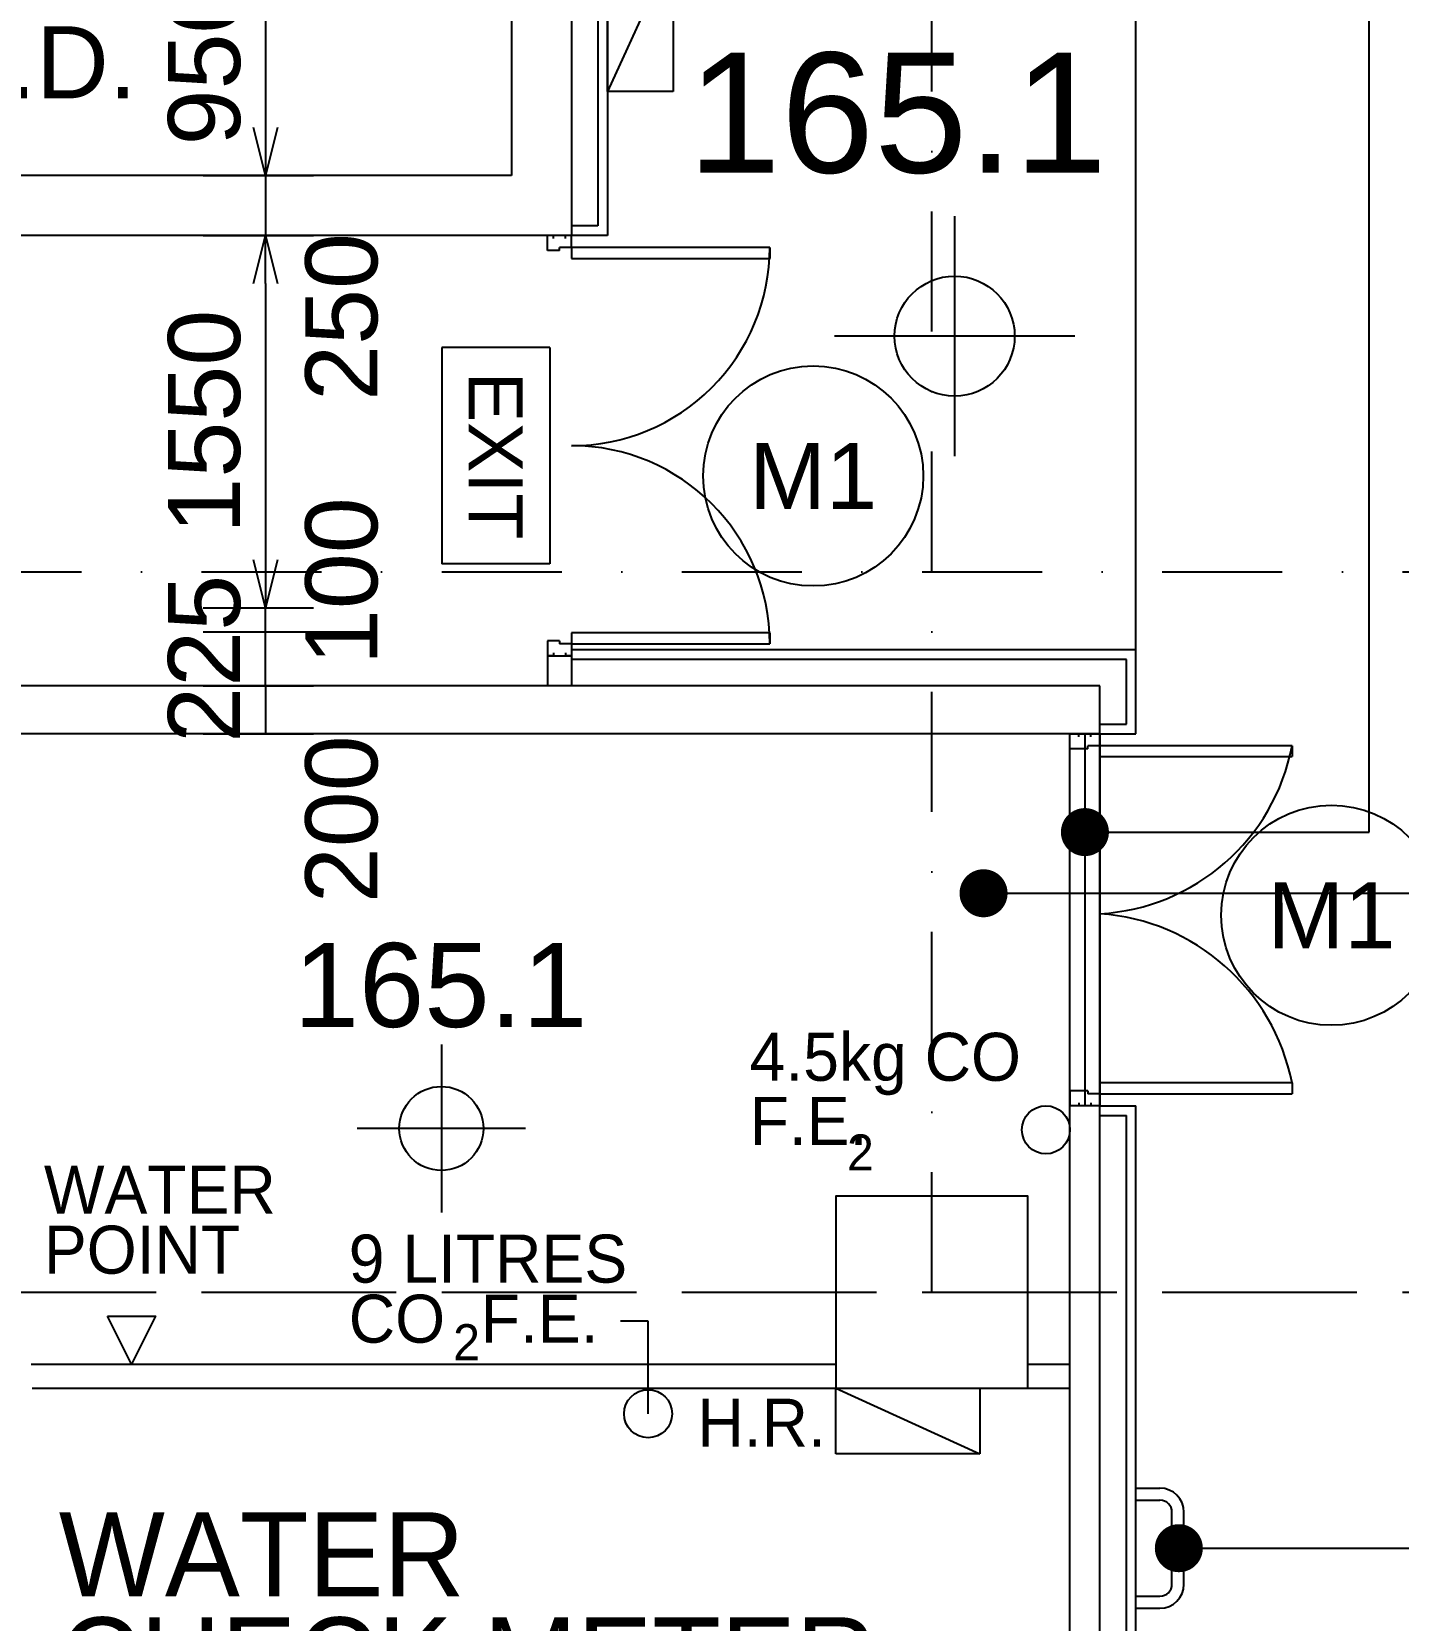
# Model space of a CAD drawing. Header units: millimetres. Extents: x 27940 to 139928, y 247 to 79491.
# Drawn here: x 101047 to 106737, y 12664 to 19279 of the extents above; entities that cross this region are included whole.
import ezdxf
from ezdxf.enums import TextEntityAlignment as Align

# ---------------------------------------------------------------- set-up
doc = ezdxf.new("R2010")
doc.units = ezdxf.units.MM
doc.header["$LTSCALE"] = 1000
doc.linetypes.add('DASHDOT', pattern=[1, 0.5, -0.25, 0, -0.25])
doc.layers.get('0').update_dxf_attribs({"color": 8})
doc.layers.get('Defpoints').update_dxf_attribs({"color": 8})
for name, color, linetype in [('CLADDING', 8, 'Continuous'), ('DLN020__', 8, 'DASHDOT'), ('DLN030', 8, 'Continuous'), ('DLN032__', 8, 'Continuous'), ('DLN040__', 8, 'Continuous'), ('DLN041__', 8, 'Continuous'), ('DLN220__', 8, 'Continuous'), ('DLN246__', 8, 'Continuous'), ('DLN280__', 8, 'Continuous'), ('DLN314__', 8, 'Continuous'), ('DLN325-1', 8, 'Continuous'), ('DLN325__', 8, 'Continuous'), ('DLN580__', 8, 'Continuous'), ('DLN581__', 8, 'Continuous'), ('DLN583__', 8, 'Continuous'), ('FITDOOR', 8, 'Continuous'), ('LEVEL', 8, 'Continuous'), ('MARK', 8, 'Continuous')]:
    doc.layers.add(name, color=color, linetype=linetype)
doc.styles.add('ROMANS', font='swissl.ttf')
doc.styles.add('SWIS721LT450', font='swissl.ttf')
doc.styles.add('SWIS721LT750', font='swissl.ttf')
doc.dimstyles.new('INTDIM', dxfattribs={"dimscale": 200, "dimtxt": 2.25, "dimasz": 1.5, "dimexe": 1, "dimexo": 0, "dimgap": 1, "dimtad": 1, "dimdec": 0, "dimrnd": 1, "dimzin": 1, "dimdsep": 46, "dimtxsty": 'SWIS721LT450', "dimcen": 1, "dimclrd": 256, "dimclre": 256, "dimclrt": 256, "dimaunit": 1, "dimadec": 3, "dimazin": 0, "dimtfac": 1, "dimtdec": 0, "dimtix": 1, "dimtmove": 2, "dimatfit": 0, "dimldrblk": 'DOT', "dimfxl": 1, "dimtolj": 1, "dimtzin": 0, "dimarcsym": 0})

# ---------------------------------------------------------------- blocks, each defined once
blk = doc.blocks.new('DR1CL3')
at = {"layer": 'FITDOOR'}
for p, q in [((0, 0), (0, -37.5)), ((50, 0), (0, 0)), ((50, 0), (50, -50)), ((12, -37.5), (0, -37.5)), ((62.5, -50), (50, -50)), ((62.5, -50), (62.5, -125)), ((12, -87.5), (0, -87.5)), ((0, -87.5), (0, -125)), ((62.5, -125), (0, -125))]:
    blk.add_line(p, q, dxfattribs=at)
blk = doc.blocks.new('DR1CD')
at = {"layer": 'FITDOOR'}
for p, q in [((0, 1), (45, 1)), ((0, 1), (0, 0)), ((45, 0), (45, 1)), ((0, 0), (45, 0))]:
    blk.add_line(p, q, dxfattribs=at)
blk = doc.blocks.new('DR1AD')
at = {"layer": 'FITDOOR'}
for p, q in [((-45, 1), (0, 1)), ((-45, 1), (-45, 0)), ((0, 0), (0, 1)), ((-45, 0), (0, 0))]:
    blk.add_line(p, q, dxfattribs=at)
blk = doc.blocks.new('DR1CR3')
at = {"layer": 'FITDOOR'}
for p, q in [((-50, 0), (0, 0)), ((-50, 0), (-50, -50)), ((0, 0), (0, -37.5)), ((-62.5, -50), (-62.5, -125)), ((-62.5, -50), (-50, -50)), ((-12, -37.5), (0, -37.5)), ((-62.5, -125), (0, -125)), ((-12, -87.5), (0, -87.5)), ((0, -87.5), (0, -125))]:
    blk.add_line(p, q, dxfattribs=at)
blk = doc.blocks.new('FSHR-V01')
at = {"layer": 'DLN580__'}
for p, q in [((0, 0), (600, -272.7)), ((0, 0), (600, 0)), ((0, -272.7), (0, 0)), ((600, 0), (600, -272.7)), ((600, -272.7), (0, -272.7))]:
    blk.add_line(p, q, dxfattribs=at)
blk = doc.blocks.new('DRNO')
at = {"layer": 'MARK'}
blk.add_circle((0, 0), 1, dxfattribs=at)
at = {"layer": 'MARK', "style": 'ROMANS'}
blk.add_attdef('DRNO', text='', height=0.6, dxfattribs=at).set_placement((0, 0), align=Align.MIDDLE)
blk = doc.blocks.new('DR1CL2')
at = {"layer": 'FITDOOR'}
for p, q in [((50, 0), (0, 0)), ((0, 0), (0, -25)), ((50, 0), (50, -50)), ((12, -25), (0, -25)), ((62.5, -50), (50, -50)), ((62.5, -50), (62.5, -100)), ((0, -75), (0, -100)), ((12, -75), (0, -75)), ((62.5, -100), (0, -100))]:
    blk.add_line(p, q, dxfattribs=at)
blk = doc.blocks.new('DR2M')
at = {"layer": 'FITDOOR'}
for centre, start, end in [((0, 0), 0, 90), ((1, 0), 90, 180)]:
    blk.add_arc(centre, 0.5, start, end, dxfattribs=at)
blk = doc.blocks.new('DR1CR2')
at = {"layer": 'FITDOOR'}
for p, q in [((-50, 0), (-50, -50)), ((-50, 0), (0, 0)), ((0, 0), (0, -25)), ((-62.5, -50), (-50, -50)), ((-62.5, -50), (-62.5, -100)), ((-12, -25), (0, -25)), ((-62.5, -100), (0, -100)), ((-12, -75), (0, -75)), ((0, -75), (0, -100))]:
    blk.add_line(p, q, dxfattribs=at)
blk = doc.blocks.new('FSEX-V01')
at = {"layer": 'DLN580__'}
for p, q in [((0, 300), (0, 0)), ((0, 300), (600, 300)), ((600, 300), (600, 0)), ((0, 0), (600, 0))]:
    blk.add_line(p, q, dxfattribs=at)
at = {"layer": 'DLN580__', "style": 'ROMANS'}
blk.add_text('EXIT', height=150, dxfattribs=at).set_placement((300, 150), align=Align.MIDDLE)
blk = doc.blocks.new('DIMARR')
for p, q in [((-1, 0.25), (0, 0)), ((-1, 0), (0, 0)), ((0, 0), (-1, -0.25))]:
    blk.add_line(p, q)
blk = doc.blocks.new('*D122')
at = {"layer": 'Defpoints', "color": 0, "transparency": 16777216}
for p in [(101560.4, 19630.7), (101560.4, 18680.7), (102020.8, 18680.7)]:
    blk.add_point(p, dxfattribs=at)
at = {"layer": 'DLN030', "lineweight": -2, "transparency": 16777216}
for p, q in [((101760.4, 19630.7), (102220.8, 19630.7)), ((102020.8, 19430.7), (102020.8, 18880.7)), ((101760.4, 18680.7), (102220.8, 18680.7))]:
    blk.add_line(p, q, dxfattribs=at)
at = {"layer": 'DLN030', "lineweight": -2, "transparency": 16777216, "xscale": 200, "yscale": 200, "zscale": 200}
for p, rotation in [((102020.8, 19630.7), 90), ((102020.8, 18680.7), 270)]:
    blk.add_blockref('DIMARR', p, dxfattribs=dict(at, rotation=rotation))
at = {"layer": 'DLN030', "transparency": 16777216, "insert": (101766.7, 19155.7), "char_height": 300, "attachment_point": 5, "rotation": 90, "style": 'SWIS721LT450'}
blk.add_mtext('\\A1;950', dxfattribs=at)
blk = doc.blocks.new('*D123')
at = {"layer": 'Defpoints', "color": 0, "transparency": 16777216}
for p in [(101560.4, 18680.7), (101560.4, 18430.7), (102020.8, 18430.7)]:
    blk.add_point(p, dxfattribs=at)
at = {"layer": 'DLN030', "lineweight": -2, "transparency": 16777216}
for p, q in [((101760.4, 18680.7), (102220.8, 18680.7)), ((102020.8, 18680.7), (102020.8, 18430.7)), ((101760.4, 18430.7), (102220.8, 18430.7))]:
    blk.add_line(p, q, dxfattribs=at)
at = {"layer": 'DLN030', "transparency": 16777216, "insert": (102338.4, 18091.9), "char_height": 300, "attachment_point": 5, "rotation": 90, "style": 'SWIS721LT450'}
blk.add_mtext('\\A1;250', dxfattribs=at)
blk = doc.blocks.new('ELEX')
at = {"layer": 'DLN032__'}
for p, q in [((0, 0.5), (0, -0.5)), ((0.5, 0), (-0.5, 0))]:
    blk.add_line(p, q, dxfattribs=at)
blk.add_circle((0, 0), 0.25, dxfattribs=at)
at = {"layer": 'DLN032__', "style": 'ROMANS'}
blk.add_attdef('ELEX', (0.2568, 0.3536), '', height=0.5, dxfattribs=at)
blk = doc.blocks.new('*D52')
at = {"layer": 'Defpoints', "color": 0, "transparency": 16777216}
for p in [(101560.4, 18430.7), (101560.4, 16880.7), (102020.8, 16880.7)]:
    blk.add_point(p, dxfattribs=at)
at = {"layer": 'DLN030', "lineweight": -2, "transparency": 16777216}
for p, q in [((101760.4, 18430.7), (102220.8, 18430.7)), ((102020.8, 18230.7), (102020.8, 17080.7)), ((101760.4, 16880.7), (102220.8, 16880.7))]:
    blk.add_line(p, q, dxfattribs=at)
at = {"layer": 'DLN030', "lineweight": -2, "transparency": 16777216, "xscale": 200, "yscale": 200, "zscale": 200}
for p, rotation in [((102020.8, 18430.7), 90), ((102020.8, 16880.7), 270)]:
    blk.add_blockref('DIMARR', p, dxfattribs=dict(at, rotation=rotation))
at = {"layer": 'DLN030', "transparency": 16777216, "insert": (101766.7, 17655.7), "char_height": 300, "attachment_point": 5, "rotation": 90, "style": 'SWIS721LT450'}
blk.add_mtext('\\A1;1550', dxfattribs=at)
blk = doc.blocks.new('*D53')
at = {"layer": 'Defpoints', "color": 0, "transparency": 16777216}
for p in [(101560.4, 16880.7), (102020.8, 16880.7), (101560.4, 16780.7)]:
    blk.add_point(p, dxfattribs=at)
at = {"layer": 'DLN030', "lineweight": -2, "transparency": 16777216}
for p, q in [((101760.4, 16880.7), (102220.8, 16880.7)), ((102020.8, 16780.7), (102020.8, 16880.7)), ((101760.4, 16780.7), (102220.8, 16780.7))]:
    blk.add_line(p, q, dxfattribs=at)
at = {"layer": 'DLN030', "transparency": 16777216, "insert": (102338.4, 16991.5), "char_height": 300, "attachment_point": 5, "rotation": 90, "style": 'SWIS721LT450'}
blk.add_mtext('\\A1;100', dxfattribs=at)
blk = doc.blocks.new('*D54')
at = {"layer": 'Defpoints', "color": 0, "transparency": 16777216}
for p in [(101560.4, 16780.7), (102020.8, 16780.7), (101560.4, 16555.7)]:
    blk.add_point(p, dxfattribs=at)
at = {"layer": 'DLN030', "lineweight": -2, "transparency": 16777216}
for p, q in [((101760.4, 16780.7), (102220.8, 16780.7)), ((102020.8, 16555.7), (102020.8, 16780.7)), ((101760.4, 16555.7), (102220.8, 16555.7))]:
    blk.add_line(p, q, dxfattribs=at)
at = {"layer": 'DLN030', "transparency": 16777216, "insert": (101766.7, 16668.2), "char_height": 300, "attachment_point": 5, "rotation": 90, "style": 'SWIS721LT450'}
blk.add_mtext('\\A1;225', dxfattribs=at)
blk = doc.blocks.new('*D55')
at = {"layer": 'Defpoints', "color": 0, "transparency": 16777216}
for p in [(101560.4, 16555.7), (101560.4, 16355.7), (102020.8, 16355.7)]:
    blk.add_point(p, dxfattribs=at)
at = {"layer": 'DLN030', "lineweight": -2, "transparency": 16777216}
for p, q in [((101760.4, 16555.7), (102220.8, 16555.7)), ((102020.8, 16555.7), (102020.8, 16355.7)), ((101760.4, 16355.7), (102220.8, 16355.7))]:
    blk.add_line(p, q, dxfattribs=at)
at = {"layer": 'DLN030', "transparency": 16777216, "insert": (102338.4, 16000.1), "char_height": 300, "attachment_point": 5, "rotation": 90, "style": 'SWIS721LT450'}
blk.add_mtext('\\A1;200', dxfattribs=at)

msp = doc.modelspace()

# ---------------------------------------------------------------- linework, layer by layer
at = {"layer": 'CLADDING'}
for p, q in [((103445, 19730.7), (103445, 18430.7)), ((103405, 19690.7), (103405, 18470.7)), ((103405, 18470.7), (103295, 18470.7)), ((103445, 18430.7), (103295, 18430.7)), ((105645, 16705.7), (103295, 16705.7)), ((105645, 16355.7), (105645, 16705.7)), ((105605, 16665.7), (103295, 16665.7)), ((105605, 16395.7), (105605, 16665.7)), ((105495, 16395.7), (105605, 16395.7)), ((105495, 16355.7), (105645, 16355.7)), ((105495, 14806.7), (105645, 14806.7)), ((105495, 14766.7), (105605, 14766.7)), ((105605, 12358.2), (105605, 14766.7)), ((105645, 12318.2), (105645, 14806.7))]:
    msp.add_line(p, q, dxfattribs=at)
at = {"layer": 'DLN020__'}
for p, q in [((104795, 14030.7), (104795, 60526.8)), ((54749.4, 17030.7), (107795, 17030.7)), ((54749.4, 14030.7), (107795, 14030.7)), ((88063.6, 14030.7), (107795, 14030.7))]:
    msp.add_line(p, q, dxfattribs=at)
at = {"layer": 'DLN220__'}
for p, q in [((105645, 16705.7), (105645, 23014.9)), ((103195, 16680.7), (103195, 16555.7)), ((103195, 16680.7), (103295, 16680.7)), ((103295, 16680.7), (103295, 16555.7)), ((105495, 16355.7), (105495, 14806.7)), ((105495, 14806.7), (105370, 14806.7)), ((105370, 12318.2), (105370, 14806.7)), ((105495, 14806.7), (105370, 14806.7)), ((105495, 12318.2), (105495, 14806.7)), ((101045, 13730.7), (104395, 13730.7)), ((105195, 13730.7), (105370, 13730.7)), ((101049.6, 13630.7), (104395, 13630.7)), ((105195, 13630.7), (105370, 13630.7))]:
    msp.add_line(p, q, dxfattribs=at)
at = {"layer": 'DLN246__'}
for p, q in [((105645, 13214.4), (105745, 13214.4)), ((105645, 13164.4), (105745, 13164.4)), ((105795, 12814.4), (105795, 13114.4)), ((105845, 12814.4), (105845, 13114.4)), ((105645, 12764.4), (105745, 12764.4)), ((105645, 12714.4), (105745, 12714.4))]:
    msp.add_line(p, q, dxfattribs=at)
for centre, radius, start, end in [((105745, 13114.4), 100, 0, 90), ((105745, 13114.4), 50, 0, 90), ((105745, 12814.4), 50, 270, 0), ((105745, 12814.4), 100, 270, 0)]:
    msp.add_arc(centre, radius, start, end, dxfattribs=at)
at = {"layer": 'DLN280__'}
for p, q in [((103045, 19730.7), (103045, 18680.7)), ((103295, 19730.7), (103295, 18430.7)), ((103045, 18680.7), (100045, 18680.7)), ((103045, 18680.7), (100045, 18680.7)), ((103295, 18430.7), (100045, 18430.7)), ((103295, 18430.7), (100045, 18430.7)), ((105495, 16555.7), (100945, 16555.7)), ((105495, 16355.7), (105495, 16555.7)), ((105495, 16355.7), (100945, 16355.7))]:
    msp.add_line(p, q, dxfattribs=at)
msp.add_lwpolyline([(104395, 13630.7), (105195, 13630.7), (105195, 14430.7), (104395, 14430.7)], close=True, dxfattribs=at)
at = {"layer": 'DLN314__', "ltscale": 0.01}
for p, q in [((105370, 16355.7), (105495, 16355.7)), ((105495, 14806.7), (105370, 14806.7))]:
    msp.add_line(p, q, dxfattribs=at)
at = {"layer": 'DLN314__', "ltscale": 0.03}
for p, q in [((105370, 14806.7), (105370, 16355.7)), ((105432.5, 16355.7), (105432.5, 14806.7)), ((105495, 14806.7), (105495, 16355.7))]:
    msp.add_line(p, q, dxfattribs=at)
at = {"layer": 'DLN325__'}
for centre, radius, start, end in [((105447.4, 16468.4), 863.1, 273.16277, 349.1356), ((105434.6, 14731.6), 877.1, 11.18577, 86.0513)]:
    msp.add_arc(centre, radius, start, end, dxfattribs=at)
at = {"layer": 'DLN581__'}
for p, q in [((103613.6, 13909.2), (103498.6, 13909.2)), ((103613.6, 13524.4), (103613.6, 13909.2))]:
    msp.add_line(p, q, dxfattribs=at)
msp.add_lwpolyline([(101362, 13930.7), (101562, 13930.7), (101462, 13730.7)], close=True, dxfattribs=at)
for centre in [(105270, 14706.7), (103613.6, 13524.4)]:
    msp.add_circle(centre, 100, dxfattribs=at)

# ---------------------------------------------------------------- block references
at = {"layer": 'DLN032__'}
ref = msp.add_blockref('ELEX', (104890, 18011.9), dxfattribs=dict(at, xscale=1000, yscale=1000, zscale=1000))
ref.add_attrib('ELEX', '165.1', (103777.9, 18692.6), dxfattribs={"layer": 'LEVEL', "height": 500, "style": 'ROMANS'})
ref = msp.add_blockref('ELEX', (102752.7, 14712.2), dxfattribs=dict(at, xscale=700, yscale=700, zscale=700))
ref.add_attrib('ELEX', '165.1', (102138, 15134.8), dxfattribs={"layer": 'LEVEL', "height": 350, "style": 'ROMANS'})
at = {"layer": 'DLN325-1', "xscale": 458.3333333333139, "yscale": 458.3333333333139, "zscale": 458.3333333333139}
for p in [(104301, 17429.7), (106458.8, 15600.3)]:
    msp.add_blockref('DRNO', p, dxfattribs=at).add_auto_attribs({'DRNO': 'M1'})
at = {"layer": 'DLN325__', "rotation": 270}
for name, p in [('DR1CL2', (103295, 18430.7)), ('DR1CR2', (103295, 16680.7)), ('DR1CL3', (105495, 16355.7)), ('DR1CR3', (105495, 14806.7))]:
    msp.add_blockref(name, p, dxfattribs=at)
for name, p, yscale in [('DR1CD', (103295, 18380.7), 825), ('DR1AD', (103295, 16730.7), 825), ('DR1CD', (105495, 16305.7), 800), ('DR1AD', (105495, 14856.7), 800)]:
    msp.add_blockref(name, p, dxfattribs=dict(at, yscale=yscale))
at = {"layer": 'DLN325__', "xscale": 1650, "yscale": 1650, "zscale": 1650, "rotation": 269.999999999998}
msp.add_blockref('DR2M', (103295, 18380.7), dxfattribs=at)
at = {"layer": 'DLN580__', "xscale": 1.5, "yscale": 1.5, "zscale": 1.5, "rotation": 270}
msp.add_blockref('FSEX-V01', (102754.4, 17964.3), dxfattribs=at)
at = {"layer": 'DLN583__', "rotation": 270}
msp.add_blockref('FSHR-V01', (103717.7, 19630.7), dxfattribs=at)
at = {"layer": 'DLN583__'}
msp.add_blockref('FSHR-V01', (104395, 13630.7), dxfattribs=at)

# ---------------------------------------------------------------- texts
at = {"layer": 'DLN040__', "insert": (101097.8, 14104.8), "char_height": 200, "width": 1080.358, "attachment_point": 7, "line_spacing_factor": 0.75, "style": 'SWIS721LT750'}
msp.add_mtext('{\\fUnivers|b0|i0|c0|p34;WATER POINT}', dxfattribs=at)
at = {"layer": 'DLN041__', "insert": (100669.3, 19002.3), "char_height": 300, "width": 1310.626, "attachment_point": 7, "style": 'SWIS721LT750'}
msp.add_mtext('P.D.', dxfattribs=at)
at = {"layer": 'DLN041__', "insert": (101159.9, 12321.4), "char_height": 350, "width": 6611.942, "attachment_point": 7, "line_spacing_factor": 0.75, "style": 'SWIS721LT750'}
msp.add_mtext('{\\fUnivers|b0|i0|c0|p34;WATER \\PCHECK METER}', dxfattribs=at)
at = {"layer": 'DLN581__', "char_height": 200, "width": 1224.976, "attachment_point": 7, "style": 'SWIS721LT750'}
for s, insert, line_spacing_factor in [('{\\fUnivers|b0|i0|c0|p34;4.5kg CO  F.E.}', (104036.5, 14644), 0.8), ('{\\fUnivers|b0|i0|c0|p34;9 LITRES CO  F.E.}', (102367.2, 13817.4), 0.75)]:
    msp.add_mtext(s, dxfattribs=dict(at, insert=insert, line_spacing_factor=line_spacing_factor))
at = {"layer": 'DLN581__', "attachment_point": 7, "style": 'SWIS721LT750'}
for s, insert, char_height, width in [('{\\fUnivers|b0|i0|c0|p34;2}', (104442, 14537.5), 150, 179.706), ('{\\fUnivers|b0|i0|c0|p34;2}', (102802, 13747.3), 150, 179.706), ('{\\fUnivers|b0|i0|c0|p34;H.R.}', (103818.8, 13386.8), 200, 1224.976)]:
    msp.add_mtext(s, dxfattribs=dict(at, insert=insert, char_height=char_height, width=width))

# ---------------------------------------------------------------- dimensions: what is measured, and where the dimension line sits
at = {"layer": 'DLN030'}
for base, p1, p2, angle, picture, middle in [((102020.8, 18680.7), (101560.4, 19630.7), (101560.4, 18680.7), 90, '*D122', (101766.7, 19155.7)), ((102020.8, 16880.7), (101560.4, 18430.7), (101560.4, 16880.7), 90, '*D52', (101766.7, 17655.7)), ((102020.8, 16780.7), (101560.4, 16555.7), (101560.4, 16780.7), 270, '*D54', (101766.7, 16668.2))]:
    dim = msp.add_linear_dim(base=base, p1=p1, p2=p2, angle=angle, dimstyle='INTDIM', override={"dimscale": 1, "dimtxt": 300, "dimasz": 200, "dimexe": 200, "dimexo": 200, "dimgap": 100, "dimrnd": 0, "dimzin": 0, "dimblk": 'DIMARR', "dimcen": 300, "dimclrt": 256, "dimadec": 4}, dxfattribs=at)
    dim.commit()
    dim.dimension.update_dxf_attribs({"geometry": picture, "text_midpoint": middle})
for base, p1, p2, angle, picture, middle in [((102020.8, 18430.7), (101560.4, 18680.7), (101560.4, 18430.7), 90, '*D123', (102338.4, 18091.9)), ((102020.8, 16880.7), (101560.4, 16780.7), (101560.4, 16880.7), 270, '*D53', (102338.4, 16991.5)), ((102020.8, 16355.7), (101560.4, 16555.7), (101560.4, 16355.7), 90, '*D55', (102338.4, 16000.1))]:
    dim = msp.add_linear_dim(base=base, p1=p1, p2=p2, angle=angle, dimstyle='INTDIM', override={"dimscale": 1, "dimtxt": 300, "dimasz": 200, "dimexe": 200, "dimexo": 200, "dimgap": 100, "dimrnd": 0, "dimzin": 0, "dimblk": 'DIMARR', "dimcen": 300, "dimclrt": 256, "dimadec": 4}, dxfattribs=at)
    dim.commit()
    dim.dimension.update_dxf_attribs({"geometry": picture, "text_midpoint": middle, "dimtype": 160})

# ---------------------------------------------------------------- leaders
at = {"layer": 'DLN040__'}
for points in [[(105432.5, 15946.5), (106616.8, 15946.5), (106616.8, 21162)], [(105823.6, 12964.4), (106966.8, 12964.4), (109147.2, 12964)]]:
    msp.add_leader(points, dimstyle='INTDIM', override={"dimscale": 1, "dimtxt": 300, "dimasz": 200, "dimexe": 200, "dimexo": 200, "dimgap": 100, "dimtad": 0, "dimrnd": 0, "dimzin": 0, "dimcen": 200, "dimclrt": 256}, dxfattribs=at)
at = {"layer": 'DLN041__'}
msp.add_leader([(105010.5, 15691.8), (108799.2, 15691.8), (108799.2, 17516.6)], dimstyle='INTDIM', override={"dimscale": 1, "dimtxt": 300, "dimasz": 200, "dimexe": 200, "dimexo": 200, "dimgap": 100, "dimtad": 0, "dimrnd": 0, "dimzin": 0, "dimcen": 300, "dimclrt": 256, "dimadec": 4}, dxfattribs=at)

doc.saveas('drawing.dxf')
